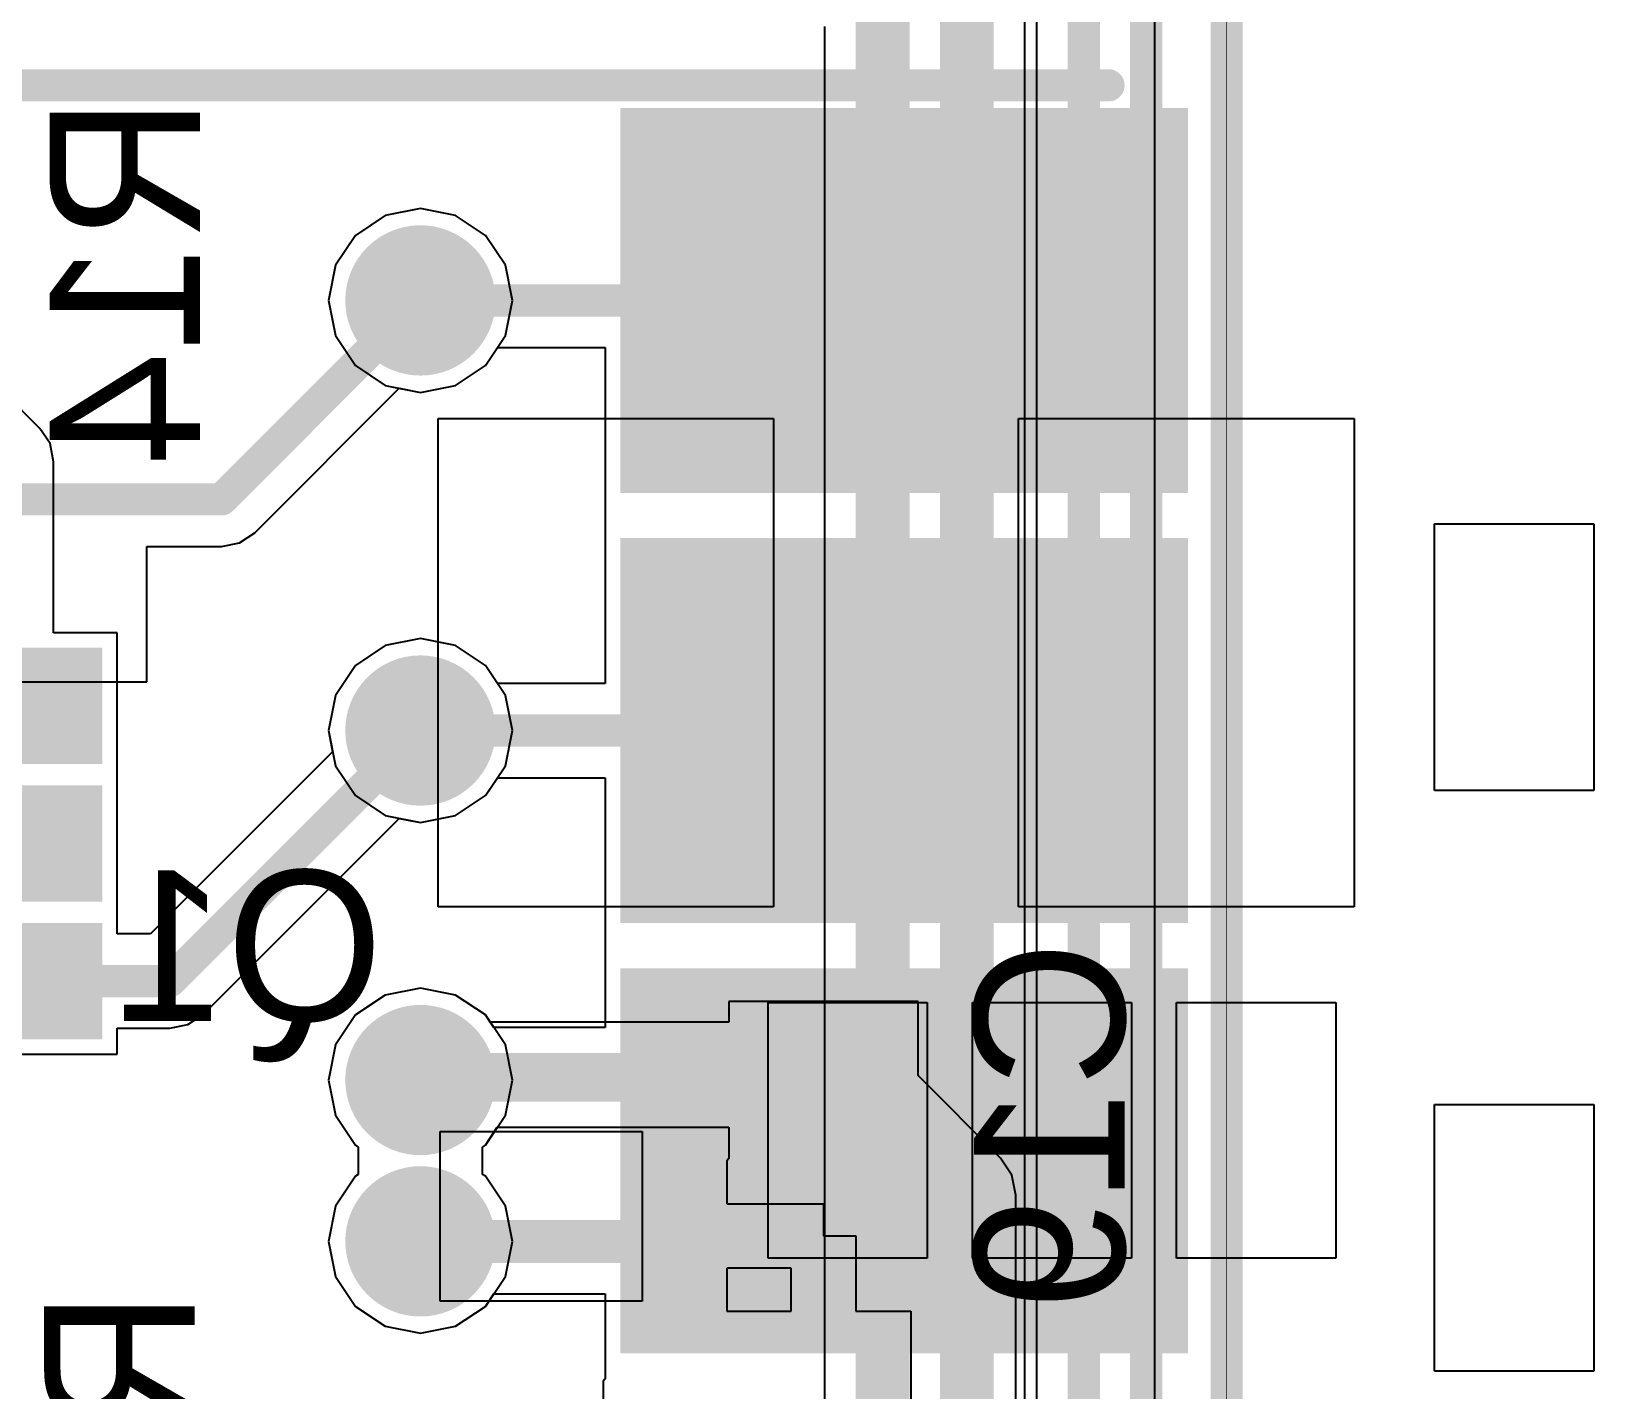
# Model space of a CAD drawing. Header units: millimetres. Extents: x 111 to 521, y 105 to 375.
# Drawn here: x 213.65 to 220.92, y 157.97 to 164.29 of the extents above; entities that cross this region are included whole.
import ezdxf

# ---------------------------------------------------------------- set-up
doc = ezdxf.new("R2010")
doc.units = ezdxf.units.MM
for name, color, linetype in [('BottomLayer', 5, 'Continuous'), ('BottomOverlay', 54, 'Continuous'), ('BottomPaste', 16, 'Continuous'), ('BottomSolder', 6, 'Continuous'), ('DrillDrawing', 1, 'Continuous'), ('KeepOutLayer', 6, 'Continuous'), ('Mechanical17', 56, 'Continuous'), ('MidLayer2', 76, 'Continuous'), ('MidLayer3', 90, 'Continuous'), ('MultiLayer', 9, 'Continuous'), ('TopLayer', 1, 'Continuous'), ('TopOverlay', 2, 'Continuous'), ('TopPaste', 8, 'Continuous'), ('TopSolder', 216, 'Continuous'), ('ViaHoleLayer', 16, 'Continuous')]:
    doc.layers.add(name, color=color, linetype=linetype)

msp = doc.modelspace()

# ---------------------------------------------------------------- linework, layer by layer
at = {"layer": 'BottomLayer'}
for p, q in [((218.8774, 168.1985), (218.8774, 152.2862)), ((215.4629, 163.4616), (215.2992, 163.4291)), ((215.6266, 163.4291), (215.4629, 163.4616)), ((215.2992, 163.4291), (215.1604, 163.3364)), ((215.7653, 163.3364), (215.6266, 163.4291)), ((215.1604, 163.3364), (215.0677, 163.1976)), ((215.858, 163.1976), (215.7653, 163.3364)), ((215.0677, 163.1976), (215.0352, 163.0339)), ((215.8906, 163.0339), (215.858, 163.1976)), ((215.0352, 163.0339), (215.0677, 162.8702)), ((215.858, 162.8702), (215.8906, 163.0339)), ((215.0677, 162.8702), (215.1604, 162.7315)), ((215.7653, 162.7315), (215.858, 162.8702)), ((215.1604, 162.7315), (215.2992, 162.6388)), ((215.6266, 162.6388), (215.7653, 162.7315)), ((213.6929, 162.4389), (213.5279, 162.6039)), ((215.2992, 162.6388), (215.4629, 162.6062)), ((215.4629, 162.6062), (215.6266, 162.6388)), ((213.7404, 162.3678), (213.6929, 162.4389)), ((213.7571, 162.2839), (213.7404, 162.3678)), ((213.7571, 161.4889), (213.7571, 162.2839)), ((214.0529, 161.4889), (213.7571, 161.4889)), ((214.0529, 160.8089), (214.0529, 161.4889)), ((215.2992, 161.4291), (215.1604, 161.3364)), ((215.4629, 161.4616), (215.2992, 161.4291)), ((215.6266, 161.4291), (215.4629, 161.4616)), ((215.7653, 161.3364), (215.6266, 161.4291)), ((215.1604, 161.3364), (215.0677, 161.1976)), ((215.858, 161.1976), (215.7653, 161.3364)), ((215.0677, 161.1976), (215.0352, 161.0339)), ((215.8906, 161.0339), (215.858, 161.1976)), ((215.0352, 161.0339), (215.0547, 160.9357)), ((215.858, 160.8702), (215.8906, 161.0339)), ((215.0547, 160.9357), (214.2071, 160.0881)), ((215.7653, 160.7315), (215.858, 160.8702)), ((214.0529, 160.1689), (214.0529, 160.8089)), ((215.6266, 160.6388), (215.7653, 160.7315)), ((214.4529, 159.7139), (215.3647, 160.6257)), ((215.3647, 160.6257), (215.4629, 160.6062)), ((215.4629, 160.6062), (215.6266, 160.6388)), ((214.0529, 160.0881), (214.0529, 160.1689)), ((214.2071, 160.0881), (214.0529, 160.0881)), ((215.4629, 159.8366), (215.2992, 159.8041)), ((215.6266, 159.8041), (215.4629, 159.8366)), ((215.2992, 159.8041), (215.1604, 159.7114)), ((215.7653, 159.7114), (215.6266, 159.8041)), ((217.7779, 159.7739), (216.8979, 159.7739)), ((216.8979, 159.7739), (216.8979, 159.6786)), ((217.7779, 159.4294), (217.7779, 159.7739)), ((214.2979, 159.6497), (214.3818, 159.6664)), ((214.3818, 159.6664), (214.4529, 159.7139)), ((215.1604, 159.7114), (215.0677, 159.5726)), ((215.7872, 159.6786), (215.7653, 159.7114)), ((216.8979, 159.6786), (215.7872, 159.6786)), ((214.0529, 159.5289), (214.0529, 159.6497)), ((214.0529, 159.6497), (214.2979, 159.6497)), ((213.0229, 159.5289), (214.0529, 159.5289)), ((215.0677, 159.5726), (215.0352, 159.4089)), ((215.0352, 159.4089), (215.0677, 159.2452)), ((218.1609, 159.0464), (217.7779, 159.4294)), ((215.0677, 159.2452), (215.1604, 159.1065)), ((215.7653, 159.1065), (215.8206, 159.1892)), ((215.8206, 159.1892), (216.8979, 159.1892)), ((216.8979, 159.1892), (216.8979, 159.0939)), ((215.1604, 159.1065), (215.174, 159.0974)), ((215.174, 159.0974), (215.174, 158.9704)), ((215.7518, 159.0974), (215.7653, 159.1065)), ((215.7518, 158.9704), (215.7518, 159.0974)), ((216.8979, 159.0939), (216.8979, 159.0939)), ((216.8979, 159.0939), (216.8979, 159.0439)), ((216.8979, 159.0439), (216.8879, 159.0339)), ((216.8879, 159.0339), (216.8879, 159.0339)), ((216.8879, 159.0339), (216.8879, 158.8339)), ((218.214, 158.967), (218.1609, 159.0464)), ((215.1604, 158.9614), (215.0677, 158.8226)), ((215.174, 158.9704), (215.1604, 158.9614)), ((215.7653, 158.9614), (215.7518, 158.9704)), ((215.858, 158.8226), (215.7653, 158.9614)), ((218.2326, 158.8733), (218.214, 158.967)), ((218.2326, 157.5739), (218.2326, 158.8733)), ((215.0677, 158.8226), (215.0352, 158.6589)), ((215.8906, 158.6589), (215.858, 158.8226)), ((216.8879, 158.8339), (217.3379, 158.8339)), ((217.3379, 158.8339), (217.3379, 158.6839)), ((215.0352, 158.6589), (215.0677, 158.4952)), ((215.858, 158.4952), (215.8906, 158.6589)), ((217.3379, 158.6839), (217.4879, 158.6839)), ((217.4879, 158.6839), (217.4879, 158.3339)), ((217.1879, 158.5339), (216.8879, 158.5339)), ((216.8879, 158.5339), (216.8879, 158.3339)), ((217.1879, 158.3339), (217.1879, 158.5339)), ((215.0677, 158.4952), (215.1604, 158.3565)), ((215.7653, 158.3565), (215.858, 158.4952)), ((215.1604, 158.3565), (215.2992, 158.2638)), ((215.6266, 158.2638), (215.7653, 158.3565)), ((216.8879, 158.3339), (217.1879, 158.3339)), ((217.4879, 158.3339), (217.7432, 158.3339)), ((217.7432, 158.3339), (217.7432, 157.5739)), ((215.2992, 158.2638), (215.4629, 158.2312)), ((215.4629, 158.2312), (215.6266, 158.2638))]:
    msp.add_line(p, q, dxfattribs=at)
for points, const_width in [([(215.3231, 163.0339, 1), (215.6026, 163.0339, 1)], 0.2795), ([(215.3231, 161.0339, 1), (215.6026, 161.0339, 1)], 0.2795), ([(215.4254, 161.0339, 1), (215.5004, 161.0339, 1)], 0.075), ([(214.2604, 159.8689, 1), (214.3354, 159.8689, 1)], 0.075), ([(214.2604, 159.8689, 1), (214.3354, 159.8689, 1)], 0.075), ([(215.3231, 159.4089, 1), (215.6026, 159.4089, 1)], 0.2795), ([(215.4379, 159.4339, 1), (215.5379, 159.4339, 1)], 0.1), ([(215.4379, 159.4339, 1), (215.5379, 159.4339, 1)], 0.1), ([(217.2879, 159.4339, 1), (217.3879, 159.4339, 1)], 0.1), ([(217.2879, 159.4339, 1), (217.3879, 159.4339, 1)], 0.1), ([(217.3773, 159.4339, 1), (217.4773, 159.4339, 1)], 0.1), ([(217.3773, 159.4339, 1), (217.4773, 159.4339, 1)], 0.1), ([(215.4129, 159.4089, 1), (215.5129, 159.4089, 1)], 0.1), ([(215.3231, 158.6589, 1), (215.6026, 158.6589, 1)], 0.2795), ([(217.9379, 158.8733, 1), (218.0379, 158.8733, 1)], 0.1), ([(217.9379, 158.8733, 1), (218.0379, 158.8733, 1)], 0.1)]:
    msp.add_lwpolyline(points, format="xyb", close=True, dxfattribs=dict(at, const_width=const_width))
for points, const_width in [([(214.2979, 159.8689), (215.4629, 161.0339)], 0.15), ([(213.5379, 159.8689), (214.2979, 159.8689)], 0.15), ([(215.4629, 159.4089), (215.4879, 159.4339)], 0.2), ([(215.4879, 159.4339), (217.3379, 159.4339)], 0.2), ([(217.3379, 159.4339), (217.4273, 159.4339)], 0.2), ([(217.4273, 159.4339), (217.9879, 158.8733)], 0.2), ([(217.9879, 157.1089), (217.9879, 158.8733)], 0.2)]:
    msp.add_lwpolyline(points, dxfattribs=dict(at, const_width=const_width))
for points in [[(213.9129, 160.9489), (213.9129, 161.3489), (213.1629, 160.9489), (213.1629, 161.3489)], [(213.9129, 160.3089), (213.9129, 160.7089), (213.1629, 160.3089), (213.1629, 160.7089)], [(213.1629, 160.0689), (213.1629, 159.6689), (213.9129, 160.0689), (213.9129, 159.6689)], [(217.6379, 159.2339), (217.6379, 159.6339), (217.0379, 159.2339), (217.0379, 159.6339)], [(217.6379, 158.4839), (217.6379, 158.8839), (217.0379, 158.4839), (217.0379, 158.8839)]]:
    msp.add_solid(points, dxfattribs=at)
at = {"layer": 'BottomPaste'}
for points in [[(213.8629, 160.9989), (213.8629, 161.2989), (213.2129, 160.9989), (213.2129, 161.2989)], [(213.8629, 160.3589), (213.8629, 160.6589), (213.2129, 160.3589), (213.2129, 160.6589)], [(213.2129, 160.0189), (213.2129, 159.7189), (213.8629, 160.0189), (213.8629, 159.7189)], [(217.5879, 159.2839), (217.5879, 159.5839), (217.0879, 159.2839), (217.0879, 159.5839)], [(217.5879, 158.5339), (217.5879, 158.8339), (217.0879, 158.5339), (217.0879, 158.8339)]]:
    msp.add_solid(points, dxfattribs=at)
at = {"layer": 'BottomSolder', "const_width": 0.3495}
for points in [[(215.2881, 163.0339, 1), (215.6376, 163.0339, 1)], [(215.2881, 161.0339, 1), (215.6376, 161.0339, 1)], [(215.2881, 159.4089, 1), (215.6376, 159.4089, 1)], [(215.2881, 158.6589, 1), (215.6376, 158.6589, 1)]]:
    msp.add_lwpolyline(points, format="xyb", close=True, dxfattribs=at)
at = {"layer": 'BottomSolder'}
for points in [[(213.9829, 160.8789), (213.9829, 161.4189), (213.0929, 160.8789), (213.0929, 161.4189)], [(213.9829, 160.2389), (213.9829, 160.7789), (213.0929, 160.2389), (213.0929, 160.7789)], [(213.0929, 160.1389), (213.0929, 159.5989), (213.9829, 160.1389), (213.9829, 159.5989)], [(217.7079, 159.1639), (217.7079, 159.7039), (216.9679, 159.1639), (216.9679, 159.7039)], [(217.7079, 158.4139), (217.7079, 158.9539), (216.9679, 158.4139), (216.9679, 158.9539)]]:
    msp.add_solid(points, dxfattribs=at)
at = {"layer": 'DrillDrawing', "const_width": 0.0038}
msp.add_lwpolyline([(219.2129, 150.9339), (219.2129, 168.5339)], dxfattribs=at)
at = {"layer": 'DrillDrawing', "const_width": 0.1525}
for points in [[(215.3866, 163.0339, 1), (215.5391, 163.0339, 1)], [(215.3866, 161.0339, 1), (215.5391, 161.0339, 1)], [(215.3866, 159.4089, 1), (215.5391, 159.4089, 1)], [(215.3866, 158.6589, 1), (215.5391, 158.6589, 1)]]:
    msp.add_lwpolyline(points, format="xyb", close=True, dxfattribs=at)
at = {"layer": 'KeepOutLayer', "const_width": 0.15}
msp.add_lwpolyline([(219.2129, 150.9339), (219.2129, 168.5339)], dxfattribs=at)
at = {"layer": 'Mechanical17'}
for p, q in [((215.545, 160.215), (215.545, 162.485)), ((215.545, 162.485), (217.105, 162.485)), ((217.105, 162.485), (217.105, 160.215)), ((218.245, 160.215), (218.245, 162.485)), ((218.245, 162.485), (219.805, 162.485)), ((219.805, 162.485), (219.805, 160.215)), ((220.18, 160.755), (220.18, 161.995)), ((220.18, 161.995), (220.92, 161.995)), ((220.92, 161.995), (220.92, 160.755)), ((220.92, 160.755), (220.18, 160.755)), ((217.105, 160.215), (215.545, 160.215)), ((219.805, 160.215), (218.245, 160.215)), ((217.08, 158.58), (217.08, 159.77)), ((217.08, 159.77), (217.82, 159.77)), ((217.82, 159.77), (217.82, 158.58)), ((218.03, 158.58), (218.03, 159.77)), ((218.03, 159.77), (218.77, 159.77)), ((218.77, 159.77), (218.77, 158.58)), ((218.98, 158.58), (218.98, 159.77)), ((218.98, 159.77), (219.72, 159.77)), ((219.72, 159.77), (219.72, 158.58)), ((220.18, 158.055), (220.18, 159.295)), ((220.18, 159.295), (220.92, 159.295)), ((220.92, 159.295), (220.92, 158.055)), ((215.555, 158.38), (215.555, 159.17)), ((215.555, 159.17), (216.495, 159.17)), ((216.495, 159.17), (216.495, 158.38)), ((217.82, 158.58), (217.08, 158.58)), ((218.77, 158.58), (218.03, 158.58)), ((219.72, 158.58), (218.98, 158.58)), ((216.495, 158.38), (215.555, 158.38)), ((220.92, 158.055), (220.18, 158.055))]:
    msp.add_line(p, q, dxfattribs=at)
at = {"layer": 'MidLayer2'}
for p, q in [((218.8774, 168.1985), (218.8774, 152.2862)), ((218.2741, 154.0314), (218.2741, 165.1929)), ((217.3427, 164.307), (217.3427, 155.2458)), ((215.4629, 163.4616), (215.2992, 163.4291)), ((215.6266, 163.4291), (215.4629, 163.4616)), ((215.2992, 163.4291), (215.1604, 163.3364)), ((215.7653, 163.3364), (215.6266, 163.4291)), ((215.1604, 163.3364), (215.0677, 163.1976)), ((215.858, 163.1976), (215.7653, 163.3364)), ((215.0677, 163.1976), (215.0352, 163.0339)), ((215.8906, 163.0339), (215.858, 163.1976)), ((215.0352, 163.0339), (215.0677, 162.8702)), ((215.858, 162.8702), (215.8906, 163.0339)), ((215.0677, 162.8702), (215.1604, 162.7315)), ((215.7653, 162.7315), (215.858, 162.8702)), ((215.1604, 162.7315), (215.2992, 162.6388)), ((215.6266, 162.6388), (215.7653, 162.7315)), ((215.2992, 162.6388), (215.4629, 162.6062)), ((215.4629, 162.6062), (215.6266, 162.6388)), ((215.2992, 161.4291), (215.1604, 161.3364)), ((215.4629, 161.4616), (215.2992, 161.4291)), ((215.6266, 161.4291), (215.4629, 161.4616)), ((215.7653, 161.3364), (215.6266, 161.4291)), ((215.1604, 161.3364), (215.0677, 161.1976)), ((215.858, 161.1976), (215.7653, 161.3364)), ((215.0677, 161.1976), (215.0352, 161.0339)), ((215.8906, 161.0339), (215.858, 161.1976)), ((215.0352, 161.0339), (215.0677, 160.8702)), ((215.858, 160.8702), (215.8906, 161.0339)), ((215.0677, 160.8702), (215.1604, 160.7315)), ((215.7653, 160.7315), (215.858, 160.8702)), ((215.1604, 160.7315), (215.2992, 160.6388)), ((215.6266, 160.6388), (215.7653, 160.7315)), ((215.2992, 160.6388), (215.4629, 160.6062)), ((215.4629, 160.6062), (215.6266, 160.6388)), ((215.4629, 159.8366), (215.2992, 159.8041)), ((215.6266, 159.8041), (215.4629, 159.8366)), ((215.2992, 159.8041), (215.1604, 159.7114)), ((215.7653, 159.7114), (215.6266, 159.8041)), ((215.1604, 159.7114), (215.0677, 159.5726)), ((215.858, 159.5726), (215.7653, 159.7114)), ((215.0677, 159.5726), (215.0352, 159.4089)), ((215.8906, 159.4089), (215.858, 159.5726)), ((215.0352, 159.4089), (215.0677, 159.2452)), ((215.858, 159.2452), (215.8906, 159.4089)), ((215.0677, 159.2452), (215.1604, 159.1065)), ((215.7653, 159.1065), (215.858, 159.2452)), ((215.1604, 159.1065), (215.174, 159.0974)), ((215.174, 159.0974), (215.174, 158.9704)), ((215.7518, 159.0974), (215.7653, 159.1065)), ((215.7518, 158.9704), (215.7518, 159.0974)), ((215.1604, 158.9614), (215.0677, 158.8226)), ((215.174, 158.9704), (215.1604, 158.9614)), ((215.7653, 158.9614), (215.7518, 158.9704)), ((215.858, 158.8226), (215.7653, 158.9614)), ((215.0677, 158.8226), (215.0352, 158.6589)), ((215.8906, 158.6589), (215.858, 158.8226)), ((215.0352, 158.6589), (215.0677, 158.4952)), ((215.858, 158.4952), (215.8906, 158.6589)), ((215.0677, 158.4952), (215.1604, 158.3565)), ((215.7653, 158.3565), (215.858, 158.4952)), ((215.1604, 158.3565), (215.2992, 158.2638)), ((215.6266, 158.2638), (215.7653, 158.3565)), ((215.2992, 158.2638), (215.4629, 158.2312)), ((215.4629, 158.2312), (215.6266, 158.2638))]:
    msp.add_line(p, q, dxfattribs=at)
at = {"layer": 'MidLayer2', "const_width": 0.25}
for points in [[(218.0039, 153.7429), (218.0039, 165.1929)], [(217.6129, 155.1339), (217.6129, 164.4189)]]:
    msp.add_lwpolyline(points, dxfattribs=at)
at = {"layer": 'MidLayer2', "const_width": 0.2795}
for points in [[(215.3231, 163.0339, 1), (215.6026, 163.0339, 1)], [(215.3231, 161.0339, 1), (215.6026, 161.0339, 1)], [(215.3231, 159.4089, 1), (215.6026, 159.4089, 1)], [(215.3231, 158.6589, 1), (215.6026, 158.6589, 1)]]:
    msp.add_lwpolyline(points, format="xyb", close=True, dxfattribs=at)
at = {"layer": 'MidLayer3'}
for p, q in [((218.3287, 165.7431), (218.3287, 154.1296)), ((215.4629, 163.4616), (215.2992, 163.4291)), ((215.6266, 163.4291), (215.4629, 163.4616)), ((215.2992, 163.4291), (215.1604, 163.3364)), ((215.7653, 163.3364), (215.6266, 163.4291)), ((215.1604, 163.3364), (215.0677, 163.1976)), ((215.858, 163.1976), (215.7653, 163.3364)), ((215.0677, 163.1976), (215.0352, 163.0339)), ((215.8906, 163.0339), (215.858, 163.1976)), ((215.0352, 163.0339), (215.0677, 162.8702)), ((215.858, 162.8702), (215.8906, 163.0339)), ((215.0677, 162.8702), (215.1604, 162.7315)), ((215.7653, 162.7315), (215.858, 162.8702)), ((215.1604, 162.7315), (215.2992, 162.6388)), ((215.6266, 162.6388), (215.7653, 162.7315)), ((215.2992, 162.6388), (215.4629, 162.6062)), ((215.4629, 162.6062), (215.6266, 162.6388)), ((215.2992, 161.4291), (215.1604, 161.3364)), ((215.4629, 161.4616), (215.2992, 161.4291)), ((215.6266, 161.4291), (215.4629, 161.4616)), ((215.7653, 161.3364), (215.6266, 161.4291)), ((215.1604, 161.3364), (215.0677, 161.1976)), ((215.858, 161.1976), (215.7653, 161.3364)), ((215.0677, 161.1976), (215.0352, 161.0339)), ((215.8906, 161.0339), (215.858, 161.1976)), ((215.0352, 161.0339), (215.0677, 160.8702)), ((215.858, 160.8702), (215.8906, 161.0339)), ((215.0677, 160.8702), (215.1604, 160.7315)), ((215.7653, 160.7315), (215.858, 160.8702)), ((215.1604, 160.7315), (215.2992, 160.6388)), ((215.6266, 160.6388), (215.7653, 160.7315)), ((215.2992, 160.6388), (215.4629, 160.6062)), ((215.4629, 160.6062), (215.6266, 160.6388)), ((215.4629, 159.8366), (215.2992, 159.8041)), ((215.6266, 159.8041), (215.4629, 159.8366)), ((215.2992, 159.8041), (215.1604, 159.7114)), ((215.7653, 159.7114), (215.6266, 159.8041)), ((215.1604, 159.7114), (215.0677, 159.5726)), ((215.858, 159.5726), (215.7653, 159.7114)), ((215.0677, 159.5726), (215.0352, 159.4089)), ((215.8906, 159.4089), (215.858, 159.5726)), ((215.0352, 159.4089), (215.0677, 159.2452)), ((215.858, 159.2452), (215.8906, 159.4089)), ((215.0677, 159.2452), (215.1604, 159.1065)), ((215.7653, 159.1065), (215.858, 159.2452)), ((215.1604, 159.1065), (215.174, 159.0974)), ((215.174, 159.0974), (215.174, 158.9704)), ((215.7518, 159.0974), (215.7653, 159.1065)), ((215.7518, 158.9704), (215.7518, 159.0974)), ((215.1604, 158.9614), (215.0677, 158.8226)), ((215.174, 158.9704), (215.1604, 158.9614)), ((215.7653, 158.9614), (215.7518, 158.9704)), ((215.858, 158.8226), (215.7653, 158.9614)), ((215.0677, 158.8226), (215.0352, 158.6589)), ((215.8906, 158.6589), (215.858, 158.8226)), ((215.0352, 158.6589), (215.0677, 158.4952)), ((215.858, 158.4952), (215.8906, 158.6589)), ((215.0677, 158.4952), (215.1604, 158.3565)), ((215.7653, 158.3565), (215.858, 158.4952)), ((215.1604, 158.3565), (215.2992, 158.2638)), ((215.6266, 158.2638), (215.7653, 158.3565)), ((215.2992, 158.2638), (215.4629, 158.2312)), ((215.4629, 158.2312), (215.6266, 158.2638))]:
    msp.add_line(p, q, dxfattribs=at)
at = {"layer": 'MidLayer3', "const_width": 0.15}
for points in [[(218.8379, 152.1589), (218.8379, 165.954)], [(218.5479, 153.1681), (218.5479, 165.8339)]]:
    msp.add_lwpolyline(points, dxfattribs=at)
at = {"layer": 'MidLayer3', "const_width": 0.2795}
for points in [[(215.3231, 163.0339, 1), (215.6026, 163.0339, 1)], [(215.3231, 161.0339, 1), (215.6026, 161.0339, 1)], [(215.3231, 159.4089, 1), (215.6026, 159.4089, 1)], [(215.3231, 158.6589, 1), (215.6026, 158.6589, 1)]]:
    msp.add_lwpolyline(points, format="xyb", close=True, dxfattribs=at)
at = {"layer": 'MultiLayer', "const_width": 0.2795}
for points in [[(215.3231, 163.0339, 1), (215.6026, 163.0339, 1)], [(215.3231, 161.0339, 1), (215.6026, 161.0339, 1)], [(215.3231, 159.4089, 1), (215.6026, 159.4089, 1)], [(215.3231, 158.6589, 1), (215.6026, 158.6589, 1)]]:
    msp.add_lwpolyline(points, format="xyb", close=True, dxfattribs=at)
at = {"layer": 'TopLayer'}
for p, q in [((215.7653, 162.7315), (215.8209, 162.8147)), ((215.8209, 162.8147), (216.3229, 162.8147)), ((216.3229, 162.8147), (216.3229, 162.0689)), ((215.6266, 162.6388), (215.7653, 162.7315)), ((214.6929, 161.9539), (215.3647, 162.6257)), ((215.3647, 162.6257), (215.4629, 162.6062)), ((215.4629, 162.6062), (215.6266, 162.6388)), ((216.3229, 162.0689), (216.3229, 162.0689)), ((216.3229, 162.0689), (216.3229, 161.9989)), ((216.3229, 161.9989), (216.3229, 161.9989)), ((216.3229, 161.9989), (216.3229, 161.2531)), ((214.6218, 161.9064), (214.6929, 161.9539)), ((214.19, 161.26), (214.19, 161.8897)), ((214.19, 161.8897), (214.5379, 161.8897)), ((214.5379, 161.8897), (214.6218, 161.9064)), ((215.2992, 161.4291), (215.1604, 161.3364)), ((215.4629, 161.4616), (215.2992, 161.4291)), ((215.6266, 161.4291), (215.4629, 161.4616)), ((215.7653, 161.3364), (215.6266, 161.4291)), ((215.1604, 161.3364), (215.0677, 161.1976)), ((215.8209, 161.2531), (215.7653, 161.3364)), ((213.51, 161.26), (214.19, 161.26)), ((215.0677, 161.1976), (215.0352, 161.0339)), ((216.3229, 161.2531), (215.8209, 161.2531)), ((215.0352, 161.0339), (215.0677, 160.8702)), ((215.0677, 160.8702), (215.1604, 160.7315)), ((215.7653, 160.7315), (215.8209, 160.8147)), ((215.8209, 160.8147), (216.3229, 160.8147)), ((216.3229, 160.8147), (216.3229, 160.0689)), ((215.1604, 160.7315), (215.2992, 160.6388)), ((215.6266, 160.6388), (215.7653, 160.7315)), ((215.2992, 160.6388), (215.4629, 160.6062)), ((215.4629, 160.6062), (215.6266, 160.6388)), ((216.3229, 160.0689), (216.3229, 160.0689)), ((216.3229, 160.0689), (216.3229, 159.9989)), ((216.3229, 159.9989), (216.3229, 159.9989)), ((216.3229, 159.9989), (216.3229, 159.6536)), ((215.4629, 159.8366), (215.2992, 159.8041)), ((215.6266, 159.8041), (215.4629, 159.8366)), ((215.2992, 159.8041), (215.1604, 159.7114)), ((215.7653, 159.7114), (215.6266, 159.8041)), ((215.1604, 159.7114), (215.0677, 159.5726)), ((215.8039, 159.6536), (215.7653, 159.7114)), ((216.3229, 159.6536), (215.8039, 159.6536)), ((215.0677, 159.5726), (215.0352, 159.4089)), ((215.0352, 159.4089), (215.0677, 159.2452)), ((215.0677, 159.2452), (215.1604, 159.1065)), ((215.1604, 159.1065), (215.174, 159.0974)), ((215.174, 159.0974), (215.174, 158.9704)), ((215.1604, 158.9614), (215.0677, 158.8226)), ((215.174, 158.9704), (215.1604, 158.9614)), ((215.0677, 158.8226), (215.0352, 158.6589)), ((215.0352, 158.6589), (215.0677, 158.4952)), ((215.0677, 158.4952), (215.1604, 158.3565)), ((215.1604, 158.3565), (215.2992, 158.2638)), ((215.6266, 158.2638), (215.7653, 158.3565)), ((215.7653, 158.3565), (215.8039, 158.4142)), ((215.8039, 158.4142), (216.3229, 158.4142)), ((216.3229, 158.4142), (216.3229, 158.0689)), ((215.2992, 158.2638), (215.4629, 158.2312)), ((215.4629, 158.2312), (215.6266, 158.2638)), ((216.3229, 158.0689), (216.3229, 158.0689)), ((216.3229, 158.0689), (216.3229, 158.0189)), ((216.3229, 158.0189), (216.3129, 158.0089)), ((216.3129, 158.0089), (216.3129, 158.0089)), ((216.3129, 158.0089), (216.3129, 157.1839))]:
    msp.add_line(p, q, dxfattribs=at)
for points, const_width in [([(215.3231, 163.0339, 1), (215.6026, 163.0339, 1)], 0.2795), ([(215.4254, 163.0339, 1), (215.5004, 163.0339, 1)], 0.075), ([(215.4254, 163.0339, 1), (215.5004, 163.0339, 1)], 0.075), ([(217.6754, 163.0339, 1), (217.7504, 163.0339, 1)], 0.075), ([(214.5004, 162.1089, 1), (214.5754, 162.1089, 1)], 0.075), ([(214.5004, 162.1089, 1), (214.5754, 162.1089, 1)], 0.075), ([(215.3231, 161.0339, 1), (215.6026, 161.0339, 1)], 0.2795), ([(215.4254, 161.0339, 1), (215.5004, 161.0339, 1)], 0.075), ([(217.6754, 161.0339, 1), (217.7504, 161.0339, 1)], 0.075), ([(215.3231, 159.4089, 1), (215.6026, 159.4089, 1)], 0.2795), ([(215.4129, 159.4089, 1), (215.5129, 159.4089, 1)], 0.1), ([(217.2879, 159.4089, 1), (217.3879, 159.4089, 1)], 0.1), ([(217.2879, 159.4089, 1), (217.3879, 159.4089, 1)], 0.1), ([(217.6629, 159.0339, 1), (217.7629, 159.0339, 1)], 0.1), ([(217.6629, 159.0339, 1), (217.7629, 159.0339, 1)], 0.1), ([(215.3231, 158.6589, 1), (215.6026, 158.6589, 1)], 0.2795), ([(215.4129, 158.6589, 1), (215.5129, 158.6589, 1)], 0.1), ([(217.2879, 158.6589, 1), (217.3879, 158.6589, 1)], 0.1), ([(217.2879, 158.6589, 1), (217.3879, 158.6589, 1)], 0.1)]:
    msp.add_lwpolyline(points, format="xyb", close=True, dxfattribs=dict(at, const_width=const_width))
for points, const_width in [([(214.5379, 162.1089), (215.4629, 163.0339)], 0.15), ([(215.4629, 163.0339), (217.7129, 163.0339)], 0.15), ([(212.0129, 162.1089), (214.5379, 162.1089)], 0.15), ([(215.4629, 161.0339), (217.7129, 161.0339)], 0.15), ([(215.4629, 159.4089), (217.3379, 159.4089)], 0.2), ([(217.3379, 159.4089), (217.7129, 159.0339)], 0.2), ([(217.3379, 158.6589), (217.7129, 159.0339)], 0.2), ([(215.4629, 158.6589), (217.3379, 158.6589)], 0.2)]:
    msp.add_lwpolyline(points, dxfattribs=dict(at, const_width=const_width))
for points in [[(218.9629, 163.8589), (216.4629, 163.8589), (218.9629, 162.2089), (216.4629, 162.2089)], [(218.9629, 161.8589), (216.4629, 161.8589), (218.9629, 160.2089), (216.4629, 160.2089)], [(218.9629, 159.8589), (216.4629, 159.8589), (218.9629, 158.2089), (216.4629, 158.2089)]]:
    msp.add_solid(points, dxfattribs=at)
at = {"layer": 'TopOverlay', "const_width": 0.15}
msp.add_lwpolyline([(213.1879, 164.0339), (218.6629, 164.0339)], dxfattribs=at)
at = {"layer": 'TopOverlay', "const_width": 0.075}
msp.add_lwpolyline([(218.6254, 164.0339, 1), (218.7004, 164.0339, 1)], format="xyb", close=True, dxfattribs=at)
at = {"layer": 'TopPaste'}
for points in [[(218.9129, 163.8089), (216.5129, 163.8089), (218.9129, 162.2589), (216.5129, 162.2589)], [(218.9129, 161.8089), (216.5129, 161.8089), (218.9129, 160.2589), (216.5129, 160.2589)], [(218.9129, 159.8089), (216.5129, 159.8089), (218.9129, 158.2589), (216.5129, 158.2589)]]:
    msp.add_solid(points, dxfattribs=at)
at = {"layer": 'TopSolder', "const_width": 0.3495}
for points in [[(215.2881, 163.0339, 1), (215.6376, 163.0339, 1)], [(215.2881, 161.0339, 1), (215.6376, 161.0339, 1)], [(215.2881, 159.4089, 1), (215.6376, 159.4089, 1)], [(215.2881, 158.6589, 1), (215.6376, 158.6589, 1)]]:
    msp.add_lwpolyline(points, format="xyb", close=True, dxfattribs=at)
at = {"layer": 'TopSolder'}
for points in [[(219.0329, 163.9289), (216.3929, 163.9289), (219.0329, 162.1389), (216.3929, 162.1389)], [(219.0329, 161.9289), (216.3929, 161.9289), (219.0329, 160.1389), (216.3929, 160.1389)], [(219.0329, 159.9289), (216.3929, 159.9289), (219.0329, 158.1389), (216.3929, 158.1389)]]:
    msp.add_solid(points, dxfattribs=at)
at = {"layer": 'ViaHoleLayer', "const_width": 0.1525}
for points in [[(215.3866, 163.0339, 1), (215.5391, 163.0339, 1)], [(215.3866, 161.0339, 1), (215.5391, 161.0339, 1)], [(215.3866, 159.4089, 1), (215.5391, 159.4089, 1)], [(215.3866, 158.6589, 1), (215.5391, 158.6589, 1)]]:
    msp.add_lwpolyline(points, format="xyb", close=True, dxfattribs=at)

# ---------------------------------------------------------------- texts
at = {"layer": 'BottomOverlay', "text_generation_flag": 2}
for s, rotation, p in [('R14', 90, (214.4379, 163.9839)), ('Q1', 360, (215.2879, 159.6839)), ('C19', 90, (218.7379, 160.0567)), ('R13', 90, (214.4129, 158.4339))]:
    msp.add_text(s, height=0.7, rotation=rotation, dxfattribs=at).set_placement(p)

doc.saveas('drawing.dxf')
